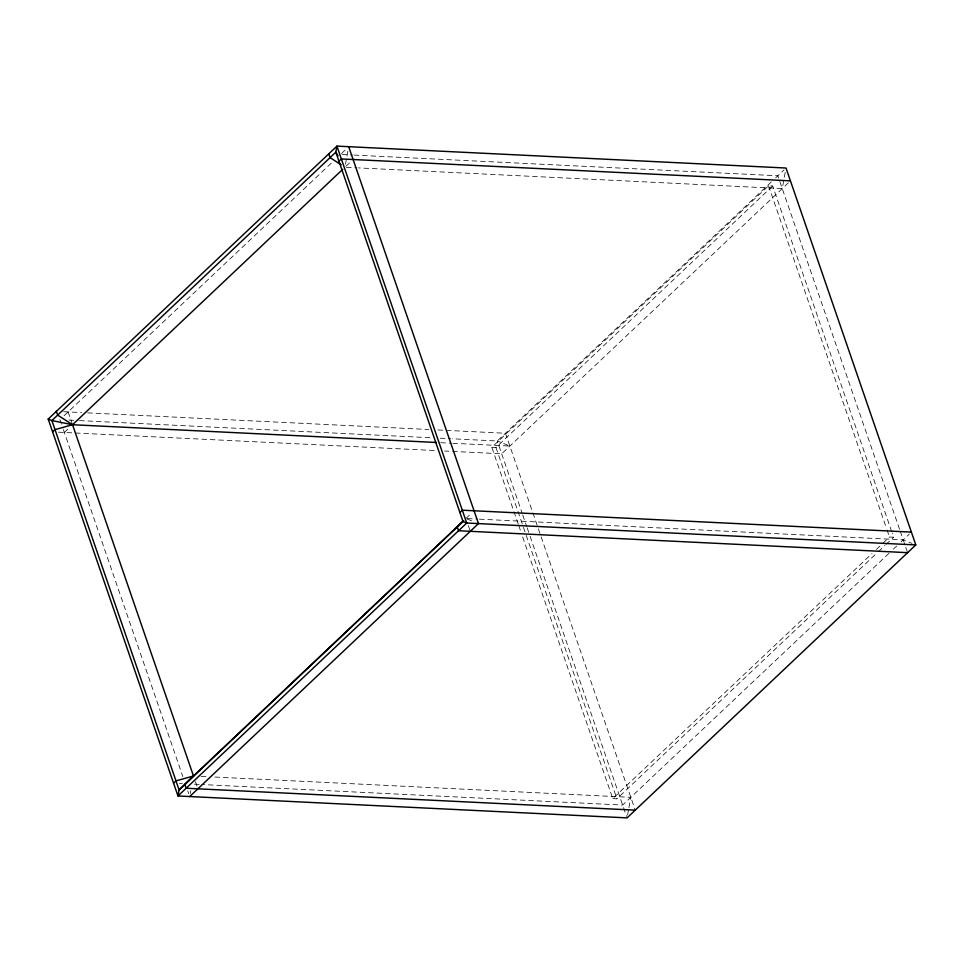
<?xml version="1.0" encoding="UTF-8"?>
<svg xmlns="http://www.w3.org/2000/svg" width="964" height="964" viewBox="0 0 964 964"><rect width="100%" height="100%" fill="white"/><g stroke="black" fill="none" stroke-linecap="round" stroke-linejoin="round"><path stroke-width="0.72" stroke-dasharray="4.82 3.62" d="M190.257 793.613L190.8 790.673M345.461 164.302L347.884 151.095M627.588 814.942L628.673 809.073M628.938 807.603L630.817 797.336L214.526 777.02M785.214 172.435L782.262 188.583L358.451 167.905M64.034 415.785L332.857 161.663M341.533 153.457L346.642 148.625M64.359 432.462L69.468 427.63M345.943 166.278L351.065 161.446M771.284 181.967L497.279 440.982L452.188 438.789M775.659 177.834L783.985 169.965M518.258 524.139L491.821 447.344L768.537 185.751L772.682 185.956L891.664 531.538M491.821 447.344L495.966 447.537L772.682 185.956M788.395 182.774L501.69 453.803L444.585 451.019M465.877 518.499L472.011 512.703M522.669 536.936L612.767 798.602L871.986 553.565M876.36 549.432L881.831 544.262M882.916 543.226L889.483 537.02L893.628 537.225L892.158 532.959M612.767 798.602L616.912 798.807L877.216 552.734M878.312 551.697L884.88 545.491M885.976 544.455L893.628 537.225M888.989 553.288L622.636 805.061L201.838 784.539M893.363 549.155L896.641 546.046M901.015 541.913L909.341 534.044M342.015 154.505L352.535 155.011M354.041 155.083L777.84 175.761L899.774 529.887M346.425 167.314L356.945 167.832M63.72 411.7L81.651 412.58M87.664 412.869L428.811 429.51M437.837 429.956L505.461 433.258L532.393 511.486M68.962 420.087L77.976 420.533M79.482 420.605L431.149 437.764M440.174 438.198L450.694 438.716M440.741 442.693L451.26 443.211M452.767 443.283L509.872 446.067L497.279 440.982L522.259 513.535M58.491 432.173L435.559 450.574M467.371 518.584L477.891 519.09M479.397 519.162L903.208 539.84L912.016 543.395M201.006 776.357L207.019 776.659M179.437 783.443L182.377 783.587M194.33 784.166L200.331 784.467M467.13 519.018L473.432 521.548M900.268 531.309L907.618 552.661M768.537 185.751L886.543 528.489M887.037 529.911L889.483 537.02M532.887 512.908L635.24 810.146M522.741 514.957L526.669 526.332M527.151 527.754L529.598 534.863M530.092 536.285L626.564 816.46M495.966 447.537L616.912 798.807M518.753 525.561L520.705 531.248M468.323 525.621L470.287 531.321M68.131 411.917L72.541 424.726M195.451 781.696L197.415 787.383M59.949 419.653L62.889 428.197M63.371 429.619L182.859 776.623M187.763 790.854L188.739 793.697"/><path stroke-width="1.45" d="M463.684 520.572L193.487 775.996L184.859 784.467L186.16 788.239L635.24 810.146M462.997 521.331L457.237 526.983L458.539 530.742L907.618 552.661M56.382 411.339L57.683 415.11L72.541 424.726L193.487 775.996L179.087 789.926L177.978 795.975L627.058 817.882L915.8 544.925L786.021 168.025L336.942 146.118L48.2 419.075L177.978 795.975L466.721 523.018L915.8 544.925M52.61 431.896L55.02 429.619L72.541 424.726L436.234 442.476M338.954 161.205L341.364 158.94L790.432 180.846M342.738 169.315L72.541 424.726L51.899 420.569L48.2 419.075M173.568 783.154L175.966 780.876L193.487 775.996M459.9 512.474L462.31 510.197L911.39 532.104M463.021 521.524L179.087 789.926L51.899 420.569L335.834 152.167L336.942 146.118L466.721 523.018L463.021 521.524L335.834 152.167L338.111 155.927M189.715 796.541L478.469 523.585L348.691 146.697M341.208 164.832L330.062 157.626L328.76 153.854"/></g></svg>
